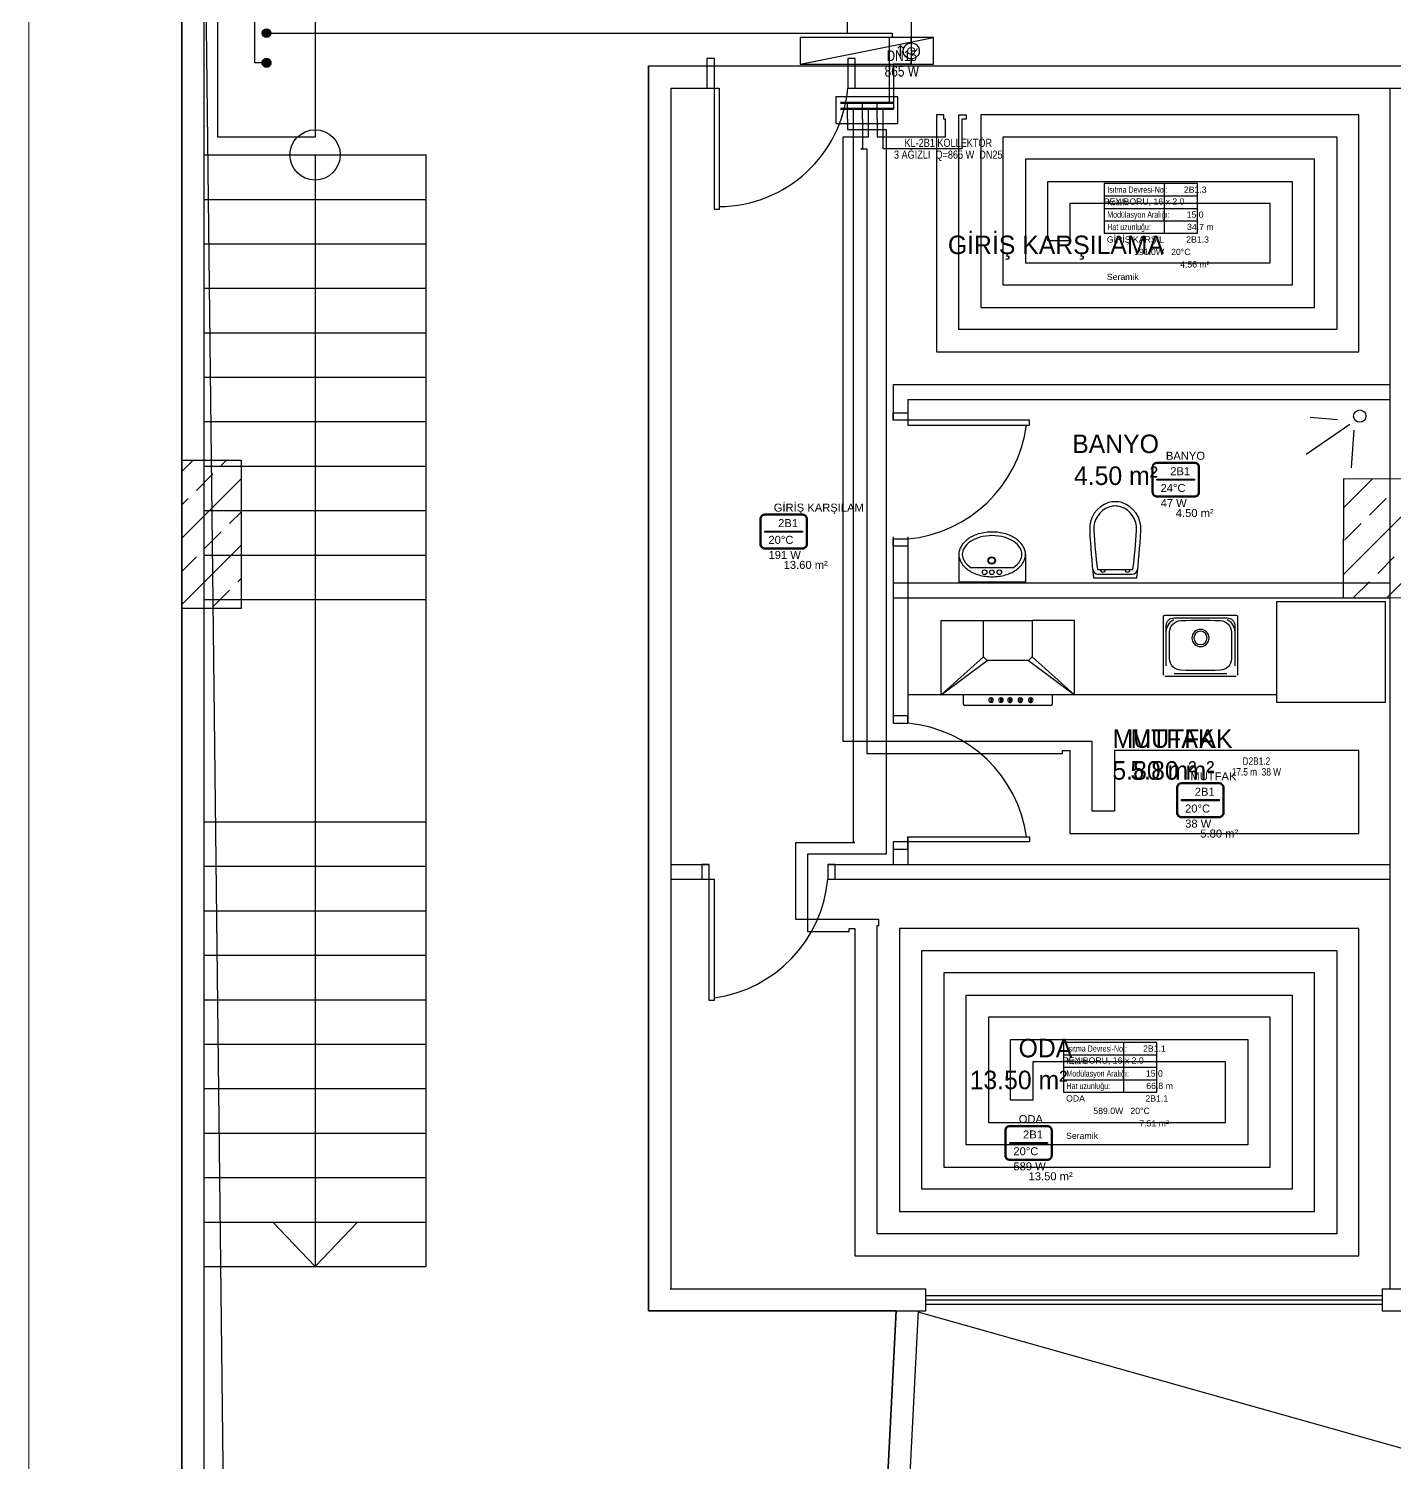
# Model space of a CAD drawing. Header units: centimetres. Extents: x 247996 to 315152, y -468471 to -440326.
# Drawn here: x 286969 to 287890, y -442834 to -441867 of the extents above; entities that cross this region are included whole.
import ezdxf
from ezdxf.enums import TextEntityAlignment as Align

# ---------------------------------------------------------------- set-up
doc = ezdxf.new("R2010")
doc.units = ezdxf.units.CM
doc.linetypes.add('ISITMA DONUS HATTI', pattern=[1.66, 1.57, -0.02, -0.07])
for name, color, linetype, lineweight in [('SCOTT-ANTED', 144, 'Continuous', 0), ('SCOTT-MTY-ISITMA-CAP', 41, 'Continuous', 30), ('SCOTT-MTY-ISITMA-DONUS-BORU', 30, 'ISITMA DONUS HATTI', 30), ('SCOTT-MTY-ISITMA-GIDIS-BORU', 10, 'Continuous', 30)]:
    doc.layers.add(name, color=color, linetype=linetype, lineweight=lineweight)
for name, color, linetype in [('SCOTT-MKDU0', 50, 'Continuous'), ('SCOTT-MTY-ISIKAYBIMAHAL', 2, 'Continuous'), ('SCOTT-MTY-KALORIMETRE', 6, 'Continuous'), ('SCOTT-MTY-KOLLETÖR', 7, 'Continuous'), ('SCOTT-MTY-PEX-BORU', 1, 'Continuous'), ('SCOTT-MTY-RADYATÖR', 2, 'Continuous'), ('SCOTT-MTY-SAYAC', 3, 'Continuous'), ('SCOTT-MTY-TES-SAFT', 8, 'Continuous')]:
    doc.layers.add(name, color=color, linetype=linetype)
doc.styles.add('MtXpl_Comic_Sans_MS', font='comic.ttf')
doc.styles.add('MTYCAPLT', font='arial.ttf')
doc.styles.add('ROTAS', font='arial.ttf')

# ---------------------------------------------------------------- blocks, each defined once
blk = doc.blocks.new('T-KOLON-T')
blk.add_hatch(color=7).paths.add_polyline_path([(3, 0), (2.77, 1.15), (2.12, 2.12), (1.15, 2.77), (0, 3), (-1.15, 2.77), (-2.12, 2.12), (-2.77, 1.15), (-3, 0), (-2.77, -1.15), (-2.12, -2.12), (-1.15, -2.77), (0, -3), (1.15, -2.77), (2.12, -2.12), (2.77, -1.15)])
blk.add_circle((0, 0), 3)
blk = doc.blocks.new('T-DOLAP')
blk.add_line((-45, -9), (45, 9))
blk.add_lwpolyline([(-45, -9), (45, -9), (45, 9), (-45, 9)], close=True)
blk = doc.blocks.new('T-KALORIMETRE')
for p, q in [((-10, 0), (-6, 0)), ((6, 0), (10, 0))]:
    blk.add_line(p, q)
blk.add_lwpolyline([(-4, 8), (4, 8), (2, 10), (4, 8), (2, 6)])
blk.add_circle((0, 0), 6)
at = {"style": 'ROTAS'}
blk.add_text('Q', height=6, dxfattribs=at).set_placement((0, 0), align=Align.MIDDLE_CENTER)
blk = doc.blocks.new('MTY-ETIKET')
at = {"layer": 'SCOTT-MTY-RADYATÖR'}
for p, q in [((2.69, 0), (2.69, 8)), ((-7, 6), (8, 6)), ((-7, 4), (8, 4)), ((-7, 2), (8, 2))]:
    blk.add_line(p, q, dxfattribs=at)
blk.add_lwpolyline([(8, 0), (8, 8), (-7, 8), (-7, 0)], close=True, dxfattribs=at)
at = {"layer": 'SCOTT-MTY-RADYATÖR', "style": 'MTYCAPLT', "width": 0.65}
for s, p in [('Isıtma Devresi-No.:', (-6.5, 7)), ('Kcal/h:', (-6.5, 5)), ('Modülasyon Aralığı:', (-6.5, 3)), ('Hat uzunluğu:', (-6.5, 1))]:
    blk.add_text(s, height=1, rotation=360, dxfattribs=at).set_placement(p, align=Align.MIDDLE_LEFT)
for tag, p in [('NO1_001', (5.8, 6.5)), ('AR_001', (6.25, 2.5)), ('UZ_001', (6.31, 0.51))]:
    blk.add_attdef(tag, p, '', height=1, rotation=360, dxfattribs=at)
at = {"layer": 'SCOTT-MTY-RADYATÖR', "color": 2, "style": 'MTYCAPLT', "width": 0.65}
for tag, p in [('BORU_001', (-7.07, 4.59)), ('YER_001', (2.9, 4.5))]:
    blk.add_attdef(tag, p, '', height=1, dxfattribs=at)
blk = doc.blocks.new('MTY-RADYATOR MAHAL')
at = {"layer": 'SCOTT-MTY-ISIKAYBIMAHAL', "color": 2}
for points in [[(-35.7, 18.4), (-35.7, -18.4, 0.414214), (-28.2, -25.9), (28.2, -25.9, 0.414214), (35.7, -18.4), (35.7, 18.4, 0.414214), (28.2, 25.9), (-28.2, 25.9, 0.414214)], [(-34.2, 18.4), (-34.2, -18.4, 0.414214), (-28.2, -24.4), (28.2, -24.4, 0.414214), (34.2, -18.4), (34.2, 18.4, 0.414214), (28.2, 24.4), (-28.2, 24.4, 0.414214)]]:
    blk.add_lwpolyline(points, format="xyb", close=True, dxfattribs=at)
at = {"layer": 'SCOTT-MTY-ISIKAYBIMAHAL', "color": 4}
for points in [[(-35.2, 18.4), (-35.2, -18.4, 0.414214), (-28.2, -25.4), (28.2, -25.4, 0.414214), (35.2, -18.4), (35.2, 18.4, 0.414214), (28.2, 25.4), (-28.2, 25.4, 0.414214)], [(-34.7, 18.4), (-34.7, -18.4, 0.414214), (-28.2, -24.9), (28.2, -24.9, 0.414214), (34.7, -18.4), (34.7, 18.4, 0.414214), (28.2, 24.9), (-28.2, 24.9, 0.414214)]]:
    blk.add_lwpolyline(points, format="xyb", close=True, dxfattribs=at)
at = {"layer": 'SCOTT-MTY-ISIKAYBIMAHAL', "color": 2}
blk.add_lwpolyline([(-28.2, 0.8), (28.2, 0.8), (28.2, -0.8), (-28.2, -0.8)], close=True, dxfattribs=at)
at = {"layer": 'SCOTT-MTY-ISIKAYBIMAHAL', "color": 1, "style": 'MTYCAPLT', "width": 0.65}
for tag, p in [('MAHAL_001', (-14.9, 29.8)), ('NO_001', (-8.3, 6.7))]:
    blk.add_attdef(tag, p, '', height=12, rotation=360, dxfattribs=at)
at = {"layer": 'SCOTT-MTY-ISIKAYBIMAHAL', "color": 4, "style": 'MTYCAPLT', "width": 0.65}
for tag, p in [('DERECE_001', (-22.8, -18.5)), ('ISIKAYBI_001', (-22.7, -41.1))]:
    blk.add_attdef(tag, p, '', height=12, rotation=360, dxfattribs=at)
blk.add_attdef('ALAN', text='', height=12, rotation=360, dxfattribs=at).set_placement((0, -50), align=Align.MIDDLE_LEFT)

msp = doc.modelspace()

# ---------------------------------------------------------------- linework, layer by layer
at = {"layer": 'SCOTT-ANTED'}
msp.add_line((286968.52, -440326.55), (286968.52, -447826.55), dxfattribs=at)
at = {"layer": 'SCOTT-MKDU0', "color": 8, "ltscale": 0.03}
for p, q in [((287071.75, -440508.19), (287071.75, -443082.08)), ((287071.75, -443082.08), (287071.75, -440508.19)), ((287086.75, -440523.24), (287086.75, -443082.08)), ((287086.96, -441742.11), (287101.89, -443053.17)), ((287386.75, -441892.11), (287386.75, -442732.11)), ((287386.75, -441892.11), (287431.11, -441892.11)), ((287386.75, -442732.11), (287386.75, -441892.11)), ((287386.75, -441892.11), (288641.4, -441892.11)), ((287526.11, -441892.11), (288267.4, -441892.11)), ((287401.75, -441907.11), (287401.75, -442717.11)), ((287401.75, -441907.11), (287434.42, -441907.11)), ((287526.11, -441907.11), (288267.4, -441907.11)), ((287886.75, -441907.11), (287886.75, -442717.11)), ((287886.75, -441907.11), (287886.75, -442687.11)), ((287086.75, -441952.11), (287236.75, -441952.11)), ((287161.75, -441952.11), (287161.75, -442702.11)), ((287236.75, -442702.11), (287236.75, -441952.11)), ((287086.75, -441982.11), (287236.75, -441982.11)), ((287086.75, -442012.11), (287236.75, -442012.11)), ((287086.75, -442042.11), (287236.75, -442042.11)), ((287086.75, -442072.11), (287236.75, -442072.11)), ((287086.75, -442102.11), (287236.75, -442102.11)), ((287086.75, -442102.11), (287236.75, -442102.11)), ((287551.75, -442107.11), (287886.75, -442107.11)), ((287551.75, -442107.11), (287551.75, -442131.2)), ((287561.75, -442117.11), (287886.75, -442117.11)), ((287561.75, -442117.11), (287561.75, -442134.52)), ((287086.75, -442132.11), (287236.75, -442132.11)), ((287859.85, -442134.06), (287830.27, -442154.27)), ((287851.43, -442130.82), (287833.05, -442129.4)), ((287862.63, -442137.96), (287860.68, -442163.33)), ((287071.89, -442165.74), (287079.54, -442158.1)), ((287071.89, -442158.1), (287111.89, -442158.1)), ((287071.89, -442258.1), (287071.89, -442158.1)), ((287086.75, -442162.11), (287236.75, -442162.11)), ((287098.47, -442161.61), (287101.99, -442158.1)), ((287111.89, -442158.1), (287111.89, -442258.1)), ((287071.89, -442210.65), (287111.89, -442170.65)), ((287081.64, -442178.45), (287092.86, -442167.22)), ((287855.61, -442170.77), (287855.34, -442250.77)), ((287855.39, -442235.37), (287919.77, -442170.99)), ((287855.54, -442190.32), (287875.02, -442170.84)), ((287935.61, -442171.04), (287855.61, -442170.77)), ((287071.89, -442188.19), (287076.02, -442184.06)), ((287873.02, -442195.29), (287884.25, -442184.06)), ((287086.75, -442192.11), (287236.75, -442192.11)), ((287104.09, -442200.9), (287111.89, -442193.1)), ((287856.18, -442212.13), (287867.41, -442200.9)), ((287884.79, -442250.87), (287935.51, -442200.15)), ((287087.25, -442217.74), (287098.47, -442206.51)), ((287551.75, -442209.73), (287551.75, -442335.64)), ((287561.75, -442209.77), (287561.75, -442335.64)), ((287071.89, -442255.55), (287111.89, -442215.55)), ((287071.89, -442233.1), (287081.64, -442223.35)), ((287086.75, -442222.11), (287236.75, -442222.11)), ((287596.01, -442221.66), (287596.01, -442240.32)), ((287641.03, -442221.66), (287641.03, -442240.32)), ((287878.63, -442234.58), (287889.86, -442223.35)), ((287632.57, -442230.69), (287604.47, -442230.69)), ((287109.7, -442240.19), (287111.89, -442238)), ((287551.75, -442240.88), (287886.75, -442240.88)), ((287641.03, -442240.32), (287596.01, -442240.32)), ((287862.42, -442250.79), (287873.02, -442240.19)), ((287086.75, -442252.11), (287236.75, -442252.11)), ((287092.86, -442257.03), (287104.09, -442245.8)), ((287551.75, -442250.88), (287886.75, -442250.88)), ((287883.89, -442253.65), (287810.27, -442253.65)), ((287810.27, -442253.65), (287810.27, -442321.34)), ((287855.34, -442250.77), (287935.34, -442251.04)), ((287883.89, -442321.34), (287883.89, -442253.65)), ((287111.89, -442258.1), (287071.89, -442258.1)), ((287734.1, -442303.07), (287734.1, -442263.64)), ((287735.1, -442262.64), (287783.1, -442262.64)), ((287784.1, -442263.64), (287784.1, -442303.07)), ((287584.12, -442266.35), (287612.62, -442266.35)), ((287584.12, -442316.35), (287584.12, -442266.35)), ((287674.12, -442266.35), (287645.62, -442266.35)), ((287674.12, -442316.35), (287674.12, -442266.35)), ((287735.95, -442296.92), (287735.95, -442269.79)), ((287741.25, -442264.49), (287776.95, -442264.49)), ((287782.25, -442269.79), (287782.25, -442296.92)), ((287612.62, -442290.85), (287584.12, -442316.35)), ((287674.12, -442316.35), (287645.62, -442290.85)), ((287584.12, -442316.35), (287615.12, -442293.35)), ((287643.12, -442293.35), (287674.12, -442316.35)), ((287776.95, -442302.22), (287741.25, -442302.22)), ((287783.1, -442304.07), (287735.1, -442304.07)), ((287810.27, -442316.34), (287561.75, -442316.34)), ((287810.27, -442316.34), (287561.75, -442316.34)), ((287674.12, -442316.35), (287584.12, -442316.35)), ((287599.11, -442322.65), (287599.11, -442316.35)), ((287617.57, -442318.4), (287617.57, -442320.97)), ((287617.57, -442318.4), (287618.19, -442318.4)), ((287617.57, -442320.97), (287617.57, -442321.49)), ((287618.19, -442321.49), (287617.57, -442321.49)), ((287618.19, -442318.4), (287618.19, -442320.97)), ((287618.19, -442320.97), (287618.19, -442321.49)), ((287624.15, -442318.4), (287624.15, -442320.97)), ((287624.15, -442318.4), (287624.77, -442318.4)), ((287624.15, -442320.97), (287624.15, -442321.49)), ((287624.77, -442321.49), (287624.15, -442321.49)), ((287624.77, -442318.4), (287624.77, -442320.97)), ((287624.77, -442320.97), (287624.77, -442321.49)), ((287630.3, -442318.4), (287630.3, -442320.97)), ((287630.3, -442318.4), (287630.92, -442318.4)), ((287630.3, -442320.97), (287630.3, -442321.49)), ((287630.3, -442321.49), (287630.92, -442321.49)), ((287630.92, -442318.4), (287630.92, -442320.97)), ((287630.92, -442320.97), (287630.92, -442321.49)), ((287637.3, -442318.4), (287637.3, -442320.97)), ((287637.3, -442318.4), (287637.91, -442318.4)), ((287637.3, -442320.97), (287637.3, -442321.48)), ((287637.3, -442321.49), (287637.91, -442321.49)), ((287637.91, -442318.4), (287637.91, -442320.97)), ((287637.91, -442320.97), (287637.91, -442321.49)), ((287644.29, -442318.4), (287644.29, -442320.97)), ((287644.29, -442318.4), (287644.91, -442318.4)), ((287644.29, -442320.97), (287644.29, -442321.48)), ((287644.29, -442321.49), (287644.91, -442321.49)), ((287644.91, -442318.4), (287644.91, -442320.97)), ((287644.91, -442320.97), (287644.91, -442321.49)), ((287659.11, -442316.35), (287659.11, -442322.65)), ((287810.27, -442321.34), (287883.89, -442321.34)), ((287658.11, -442323.65), (287600.11, -442323.65)), ((287086.75, -442402.11), (287236.75, -442402.11)), ((287551.75, -442415.64), (287551.75, -442430.88)), ((287561.75, -442412.32), (287561.75, -442430.88)), ((287086.75, -442432.11), (287236.75, -442432.11)), ((287401.75, -442430.88), (287427.64, -442430.88)), ((287507.64, -442430.88), (287886.75, -442430.88)), ((287401.75, -442440.88), (287430.96, -442440.88)), ((287507.64, -442440.88), (287886.75, -442440.88)), ((287086.75, -442462.11), (287236.75, -442462.11)), ((287086.75, -442492.11), (287236.75, -442492.11)), ((287086.75, -442522.11), (287236.75, -442522.11)), ((287086.75, -442552.11), (287236.75, -442552.11)), ((287086.75, -442552.11), (287236.75, -442552.11)), ((287086.75, -442582.11), (287236.75, -442582.11)), ((287086.75, -442612.11), (287236.75, -442612.11)), ((287086.75, -442642.11), (287236.75, -442642.11)), ((287086.75, -442672.11), (287236.75, -442672.11)), ((287161.75, -442702.11), (287133.21, -442672.11)), ((287161.75, -442702.11), (287190.3, -442672.11)), ((287086.75, -442702.11), (287236.75, -442702.11)), ((287401.32, -442717.11), (287573.68, -442717.11)), ((287573.68, -442732.11), (287573.68, -442717.11)), ((287881.75, -442717.11), (287907.6, -442717.11)), ((287881.75, -442717.11), (287881.75, -442732.11)), ((287573.68, -442721.61), (287881.75, -442721.61)), ((287573.68, -442724.61), (287881.75, -442724.61)), ((287573.68, -442727.61), (287881.75, -442727.61)), ((287386.75, -442732.11), (287573.68, -442732.11)), ((287553.67, -442732.11), (287386.75, -442732.11)), ((287553.67, -442732.11), (287485.29, -444080.95)), ((287485.29, -444080.95), (287553.67, -442732.11)), ((287568.68, -442732.11), (287501.06, -444065.95)), ((288878.33, -443102.11), (287568.65, -442732.87)), ((287881.75, -442732.11), (287907.93, -442732.11))]:
    msp.add_line(p, q, dxfattribs=at)
for points in [[(287431.11, -441887.11), (287426.11, -441887.11), (287426.11, -441907.11), (287431.11, -441907.11), (287431.11, -441887.11)], [(287431.11, -441887.11), (287426.11, -441887.11), (287426.11, -441907.11), (287431.11, -441907.11), (287431.11, -441887.11)], [(287431.11, -441887.11), (287426.11, -441887.11), (287426.11, -441907.11), (287431.11, -441907.11), (287431.11, -441887.11)], [(287526.11, -441887.11), (287521.11, -441887.11), (287521.11, -441907.11), (287526.11, -441907.11), (287526.11, -441887.11)], [(287526.11, -441887.11), (287521.11, -441887.11), (287521.11, -441907.11), (287526.11, -441907.11), (287526.11, -441887.11)], [(287526.11, -441887.11), (287521.11, -441887.11), (287521.11, -441907.11), (287526.11, -441907.11), (287526.11, -441887.11)], [(287551.75, -442131.2), (287551.75, -442126.2), (287561.75, -442126.2), (287561.75, -442131.2), (287551.75, -442131.2)], [(287551.75, -442216.2), (287551.75, -442211.2), (287561.75, -442211.2), (287561.75, -442216.2), (287551.75, -442216.2)], [(287551.75, -442330.64), (287551.75, -442335.64), (287561.75, -442335.64), (287561.75, -442330.64), (287551.75, -442330.64)], [(287551.75, -442415.64), (287551.75, -442420.64), (287561.75, -442420.64), (287561.75, -442415.64), (287551.75, -442415.64)], [(287427.64, -442430.88), (287422.64, -442430.88), (287422.64, -442440.88), (287427.64, -442440.88), (287427.64, -442430.88)], [(287512.64, -442430.88), (287507.64, -442430.88), (287507.64, -442440.88), (287512.64, -442440.88), (287512.64, -442430.88)]]:
    msp.add_lwpolyline(points, dxfattribs=at)
for points in [[(287431.11, -441907.11), (287434.42, -441907.11), (287434.42, -441988.98), (287431.11, -441988.98)], [(287431.11, -441907.11), (287434.42, -441907.11), (287434.42, -441988.98), (287431.11, -441988.98)], [(287431.11, -441907.11), (287434.42, -441907.11), (287434.42, -441988.98), (287431.11, -441988.98)], [(287561.75, -442131.2), (287561.75, -442134.52), (287643.62, -442134.52), (287643.62, -442131.2)], [(287561.75, -442415.64), (287561.75, -442412.32), (287643.62, -442412.32), (287643.62, -442415.64)], [(287427.64, -442440.88), (287430.96, -442440.88), (287430.96, -442522.74), (287427.64, -442522.74)]]:
    msp.add_lwpolyline(points, close=True, dxfattribs=at)
for points in [[(287716.13, -442237.47, 0.01664), (287718.74, -442205.64, 0.351622), (287705.96, -442186.72, 0.068714), (287701.54, -442186.11, 0.068714), (287697.11, -442186.72, 0.351622), (287684.33, -442205.64, 0.01664), (287686.94, -442237.47)], [(287713.55, -442231.9, 0.016866), (287715.87, -442205.45, 0.351778), (287705.14, -442189.48, 0.068022), (287701.54, -442188.99, 0.068022), (287697.93, -442189.48, 0.351778), (287687.2, -442205.45, 0.016866), (287689.52, -442231.9)]]:
    msp.add_lwpolyline(points, format="xyb", close=True, dxfattribs=at)
msp.add_lwpolyline([(287686.66, -442232.02, 0.389191), (287690.01, -442235.09), (287701.54, -442235.09), (287713.06, -442235.09, 0.389191), (287716.41, -442232.02, 0.389191)], format="xyb", dxfattribs=at)
for centre, radius in [((287161.75, -441952.11), 16.98), ((287866.55, -442128.31, 51), 4.14), ((287618.27, -442225.78), 2.52), ((287618.27, -442225.78), 2.12), ((287613.4, -442233.72), 1.56), ((287618.33, -442233.72), 1.56), ((287623.37, -442233.72), 1.56)]:
    msp.add_circle(centre, radius, dxfattribs=at)
for centre, radius, start, end in [((287433.86, -441899.45), 87.59, 270.36866, 354.98091), ((287433.86, -441899.45), 87.59, 270.36866, 354.98091), ((287433.86, -441899.45), 87.59, 270.36866, 354.98091), ((287553.52, -442122.64), 88.95, 275.30809, 352.32526), ((287612.17, -442225.27), 17.19, 123.83466, 148.28659), ((287612.17, -442225.27), 14.8, 123.83466, 148.28659), ((287616.01, -442230.99), 24.08, 105.51757, 123.83466), ((287616.01, -442230.99), 21.68, 105.51757, 123.83466), ((287618.52, -442240.04), 33.47, 90, 105.51757), ((287618.52, -442240.04), 31.07, 90, 105.51757), ((287618.52, -442240.04), 33.47, 74.48243, 90), ((287618.52, -442240.04), 31.07, 74.48243, 90), ((287621.03, -442230.99), 21.68, 56.16534, 74.48243), ((287621.03, -442230.99), 24.08, 56.16534, 74.48243), ((287624.87, -442225.27), 14.8, 31.71341, 56.16534), ((287624.87, -442225.27), 17.19, 31.71341, 56.16534), ((287606.33, -442221.66), 10.33, 148.28659, 180), ((287606.33, -442221.66), 10.33, 180, 211.71341), ((287606.33, -442221.66), 7.93, 148.28659, 180), ((287606.33, -442221.66), 7.93, 180, 211.71341), ((287630.71, -442221.66), 7.93, 0, 31.71341), ((287630.71, -442221.66), 7.93, 328.28659, 0), ((287630.71, -442221.66), 10.33, 0, 31.71341), ((287630.71, -442221.66), 10.33, 328.28659, 0), ((287612.17, -442218.06), 17.19, 211.71341, 236.16534), ((287612.17, -442218.06), 14.8, 211.71341, 238.62326), ((287616.01, -442212.33), 24.08, 236.16534, 254.48243), ((287621.03, -442212.33), 24.08, 285.51757, 303.83466), ((287624.87, -442218.06), 14.8, 301.37674, 328.28659), ((287624.87, -442218.06), 17.19, 303.83466, 328.28659), ((287693.23, -442231.9), 1.78, 180, 0), ((287709.84, -442231.9), 1.78, 180, 0), ((287618.52, -442203.29), 33.47, 254.48243, 270), ((287618.52, -442203.29), 33.47, 270, 285.51757), ((287617.85, -442319.96), 1.54, 100.57538, 259.46205), ((287617.85, -442319.96), 1.54, 282.6235, 77.37669), ((287624.43, -442319.96), 1.54, 100.57538, 259.46205), ((287624.43, -442319.96), 1.54, 282.6235, 77.37669), ((287630.58, -442319.96), 1.54, 100.57538, 259.46205), ((287630.58, -442319.96), 1.54, 282.6235, 77.37669), ((287637.58, -442319.96), 1.54, 100.57538, 259.46205), ((287637.58, -442319.96), 1.54, 282.6235, 77.37669), ((287644.57, -442319.96), 1.54, 100.57538, 259.46205), ((287644.57, -442319.96), 1.54, 282.6235, 77.37669), ((287600.11, -442322.65), 1, 180, 270), ((287658.11, -442322.65), 1, 270, 0), ((287553.52, -442424.2), 88.95, 7.67474, 84.69191), ((287419.08, -442432.65), 88.95, 277.67474, 354.69191)]:
    msp.add_arc(centre, radius, start, end, dxfattribs=at)
at = {"layer": 'SCOTT-MKDU0', "color": 8, "ltscale": 0.03, "extrusion": (0, 0, -1)}
for centre, major_axis, start_param, end_param in [((287735.1, -442263.64), (0.707, 0.707), 3.926991, 5.497787), ((287783.1, -442263.64), (0.707, 0.707), -0.785398, 0.785398), ((287741.25, -442269.79), (-3.75, 3.75), 5.497787, 7.068583), ((287746.09, -442274.31), (-7.14, 7.14), 5.524757, 6.541187), ((287746.21, -442274.32), (-5.66, 5.66), 5.524757, 7.028844), ((287759.1, -442598.32), (332.25, 0), 4.67265, 4.752129), ((287759.1, -442278.07), (-4.07, 4.07), 3.926991, 10.210176), ((287771.98, -442274.32), (-5.66, 5.66), 0.825137, 2.329224), ((287776.95, -442269.79), (3.75, 3.75), -0.785398, 0.785398), ((287772.1, -442274.31), (7.14, 7.14), -0.258001, 0.758428), ((288070.35, -442283.07), (-234.94, 234.94), 5.470817, 5.524757), ((287759.1, -442278.07), (-3.18, 3.18), 3.926991, 10.210176), ((287447.85, -442283.07), (234.94, 234.94), 0.758428, 0.812368), ((287746.21, -442291.81), (5.66, 5.66), 2.395934, 3.900021), ((287771.98, -442291.81), (5.66, 5.66), 0.812368, 2.316455), ((287759.1, -441967.82), (332.25, 0), 1.531058, 1.610536)]:
    msp.add_ellipse(centre, major_axis=major_axis, ratio=1, start_param=start_param, end_param=end_param, dxfattribs=at)
at = {"layer": 'SCOTT-MKDU0', "color": 8, "ltscale": 0.03, "invisible_edges": 1}
for points in [[(287645.62, -442290.85), (287612.62, -442290.85), (287612.62, -442266.35), (287645.62, -442266.35)], [(287612.62, -442290.85), (287645.62, -442290.85), (287643.12, -442293.35), (287615.12, -442293.35)]]:
    msp.add_3dface(points, dxfattribs=at)
at = {"layer": 'SCOTT-MTY-ISITMA-DONUS-BORU'}
for points in [[(287129, -441890), (287121, -441890), (287121, -441765), (287506, -441765)], [(287564, -441775), (287564, -441873)], [(287564, -441873), (287564, -441891)], [(287564, -441891), (287552, -441891), (287552, -441921)], [(287525, -441928), (287525, -441921)], [(287535, -441928), (287535, -441921)], [(287545, -441928), (287545, -441921)]]:
    msp.add_lwpolyline(points, dxfattribs=at)
at = {"layer": 'SCOTT-MTY-ISITMA-DONUS-BORU', "const_width": 1.6}
msp.add_lwpolyline([(287516, -441921), (287552, -441921)], dxfattribs=at)
at = {"layer": 'SCOTT-MTY-ISITMA-GIDIS-BORU'}
for points in [[(287521, -441870), (287521, -441765)], [(287129, -441870), (287521, -441870)], [(287521, -441870), (287551, -441870), (287551, -441873), (287549, -441873)], [(287549, -441873), (287549, -441891)], [(287549, -441891), (287549, -441917)], [(287521, -441928), (287521, -441917)], [(287531, -441928), (287531, -441917)], [(287541, -441928), (287541, -441917)]]:
    msp.add_lwpolyline(points, dxfattribs=at)
at = {"layer": 'SCOTT-MTY-ISITMA-GIDIS-BORU', "const_width": 1.6}
msp.add_lwpolyline([(287516, -441917), (287552, -441917)], dxfattribs=at)
at = {"layer": 'SCOTT-MTY-KOLLETÖR'}
msp.add_lwpolyline([(287513, -441931), (287555, -441931), (287555, -441913), (287513, -441913)], close=True, dxfattribs=at)
at = {"layer": 'SCOTT-MTY-PEX-BORU'}
for points in [[(287541, -441928), (287541, -441940), (287587, -441940), (287587, -441928), (287586, -441928), (287586, -441925), (287581, -441925), (287581, -442085), (287866, -442085), (287866, -441925), (287611, -441925), (287611, -442055), (287836, -442055), (287836, -441955), (287641, -441955), (287641, -442025), (287806, -442025), (287806, -441985), (287671, -441985), (287671, -442010), (287656, -442010), (287656, -441970), (287821, -441970), (287821, -442040), (287626, -442040), (287626, -441940), (287851, -441940), (287851, -442070), (287596, -442070), (287596, -441925), (287601, -441925), (287601, -441928), (287598, -441928), (287598, -441948), (287545, -441948), (287545, -441928)], [(287521, -441928), (287521, -441935), (287547, -441935), (287547, -442424), (287494, -442424), (287494, -442476), (287522, -442476), (287522, -442474), (287526, -442474), (287526, -442695), (287866, -442695), (287866, -442474), (287556, -442474), (287556, -442665), (287836, -442665), (287836, -442504), (287586, -442504), (287586, -442635), (287806, -442635), (287806, -442534), (287616, -442534), (287616, -442605), (287776, -442605), (287776, -442564), (287646, -442564), (287646, -442590), (287631, -442590), (287631, -442549), (287791, -442549), (287791, -442620), (287601, -442620), (287601, -442519), (287821, -442519), (287821, -442650), (287571, -442650), (287571, -442489), (287851, -442489), (287851, -442680), (287541, -442680), (287541, -442474), (287541, -442472), (287542, -442472), (287542, -442468), (287486, -442468), (287486, -442416), (287526, -442416), (287525, -442416), (287525, -441928)], [(287531, -441928), (287531, -441948), (287530, -441948), (287534, -441948), (287534, -442356), (287666, -442356), (287666, -442354), (287671, -442354), (287671, -442410), (287866, -442410), (287866, -442354), (287701, -442354), (287701, -442395), (287686, -442395), (287686, -442354), (287686, -442348), (287518, -442348), (287518, -441940), (287535, -441940), (287535, -441928)]]:
    msp.add_lwpolyline(points, dxfattribs=at)
at = {"layer": 'SCOTT-MTY-TES-SAFT'}
msp.add_lwpolyline([(287096, -441940), (287162, -441940), (287162, -441746), (287096, -441746)], close=True, dxfattribs=at)

# ---------------------------------------------------------------- block references
at = {"layer": 'SCOTT-MTY-ISIKAYBIMAHAL'}
ref = msp.add_blockref('MTY-RADYATOR MAHAL', (287742.43, -442171.25), dxfattribs=dict(at, xscale=0.45, yscale=0.45))
ref.add_attrib('DERECE_001', '24%%DC', (287732.15, -442179.56), dxfattribs={"height": 5.4, "rotation": 359.99998, "style": 'MTYCAPLT'})
ref.add_attrib('MAHAL_001', 'BANYO', (287735.74, -442157.82), dxfattribs={"height": 5.4, "rotation": 359.99998, "style": 'MTYCAPLT'})
ref.add_attrib('ISIKAYBI_001', '47 W', (287732.2, -442189.75), dxfattribs={"height": 5.4, "rotation": 359.99998, "style": 'MTYCAPLT'})
ref.add_attrib('NO_001', '2B1', (287738.68, -442168.23), dxfattribs={"height": 5.4, "rotation": 359.99998, "style": 'MTYCAPLT'})
ref.add_attrib('ALAN', '4.50 m²', (287742.43, -442196.45), dxfattribs={"height": 5.4, "rotation": 359.99998, "style": 'MTYCAPLT'})
ref = msp.add_blockref('MTY-RADYATOR MAHAL', (287477.87, -442206.25), dxfattribs=dict(at, xscale=0.45, yscale=0.45))
ref.add_attrib('DERECE_001', '20%%DC', (287467.6, -442214.56), dxfattribs={"height": 5.4, "rotation": 359.99998, "style": 'MTYCAPLT'})
ref.add_attrib('MAHAL_001', 'GİRİŞ KARŞILAM', (287471.19, -442192.82), dxfattribs={"height": 5.4, "rotation": 359.99998, "style": 'MTYCAPLT'})
ref.add_attrib('ISIKAYBI_001', '191 W', (287467.65, -442224.75), dxfattribs={"height": 5.4, "rotation": 359.99998, "style": 'MTYCAPLT'})
ref.add_attrib('NO_001', '2B1', (287474.12, -442203.23), dxfattribs={"height": 5.4, "rotation": 359.99998, "style": 'MTYCAPLT'})
ref.add_attrib('ALAN', '13.60 m²', (287477.87, -442231.45), dxfattribs={"height": 5.4, "rotation": 359.99998, "style": 'MTYCAPLT'})
ref = msp.add_blockref('MTY-RADYATOR MAHAL', (287758.97, -442387.5), dxfattribs=dict(at, xscale=0.45, yscale=0.45))
ref.add_attrib('DERECE_001', '20%%DC', (287748.7, -442395.81), dxfattribs={"height": 5.4, "rotation": 359.99998, "style": 'MTYCAPLT'})
ref.add_attrib('MAHAL_001', 'MUTFAK', (287752.29, -442374.07), dxfattribs={"height": 5.4, "rotation": 359.99998, "style": 'MTYCAPLT'})
ref.add_attrib('ISIKAYBI_001', '38 W', (287748.74, -442406), dxfattribs={"height": 5.4, "rotation": 359.99998, "style": 'MTYCAPLT'})
ref.add_attrib('NO_001', '2B1', (287755.22, -442384.48), dxfattribs={"height": 5.4, "rotation": 359.99998, "style": 'MTYCAPLT'})
ref.add_attrib('ALAN', '5.80 m²', (287758.97, -442412.7), dxfattribs={"height": 5.4, "rotation": 359.99998, "style": 'MTYCAPLT'})
ref = msp.add_blockref('MTY-RADYATOR MAHAL', (287643.12, -442618.75), dxfattribs=dict(at, xscale=0.45, yscale=0.45))
ref.add_attrib('DERECE_001', '20%%DC', (287632.84, -442627.06), dxfattribs={"height": 5.4, "rotation": 359.99998, "style": 'MTYCAPLT'})
ref.add_attrib('MAHAL_001', 'ODA', (287636.43, -442605.32), dxfattribs={"height": 5.4, "rotation": 359.99998, "style": 'MTYCAPLT'})
ref.add_attrib('ISIKAYBI_001', '589 W', (287632.89, -442637.25), dxfattribs={"height": 5.4, "rotation": 359.99998, "style": 'MTYCAPLT'})
ref.add_attrib('NO_001', '2B1', (287639.36, -442615.73), dxfattribs={"height": 5.4, "rotation": 359.99998, "style": 'MTYCAPLT'})
ref.add_attrib('ALAN', '13.50 m²', (287643.12, -442643.95), dxfattribs={"height": 5.4, "rotation": 359.99998, "style": 'MTYCAPLT'})
at = {"layer": 'SCOTT-MTY-ISITMA-DONUS-BORU'}
msp.add_blockref('T-KOLON-T', (287129, -441890), dxfattribs=at)
at = {"layer": 'SCOTT-MTY-ISITMA-GIDIS-BORU'}
msp.add_blockref('T-KOLON-T', (287129, -441870), dxfattribs=at)
at = {"layer": 'SCOTT-MTY-KALORIMETRE', "xscale": 0.9, "yscale": 0.9, "rotation": 90}
msp.add_blockref('T-KALORIMETRE', (287564, -441882), dxfattribs=at)
at = {"layer": 'SCOTT-MTY-PEX-BORU'}
ref = msp.add_blockref('MTY-ETIKET', (287723.5, -442005), dxfattribs=dict(at, xscale=4.2, yscale=4.2))
ref.add_attrib('UZ_001', '34.7 m', (287750.01, -442002.86), dxfattribs={"height": 4.2, "rotation": 359.99998, "style": 'MTYCAPLT'})
ref.add_attrib('AR_001', '15.0', (287749.75, -441994.5), dxfattribs={"height": 4.2, "rotation": 359.99998, "style": 'MTYCAPLT'})
ref.add_attrib('NO1_001', '2B1.3', (287747.86, -441977.7), dxfattribs={"height": 4.2, "rotation": 359.99998, "style": 'MTYCAPLT'})
ref.add_attrib('BORU_001', 'PEX BORU, 16 x 2.0', (287693.81, -441985.72), dxfattribs={"height": 4.2, "style": 'MTYCAPLT'})
ref.add_attrib('MAHAL_001', 'GİRİŞ KARŞIL', (287695.92, -442011.3), dxfattribs={"height": 4.2, "style": 'MTYCAPLT'})
ref.add_attrib('NO_001', '2B1.3', (287749.45, -442011.3), dxfattribs={"height": 4.2, "style": 'MTYCAPLT'})
ref.add_attrib('DERECE_001', '20°C', (287739.31, -442019.7), dxfattribs={"height": 4.2, "style": 'MTYCAPLT'})
ref.add_attrib('KCAL/H:_001', '191.0W', (287714.29, -442019.7), dxfattribs={"height": 4.2, "style": 'MTYCAPLT'})
ref.add_attrib('ALAN_001', '4.56 m²', (287745.35, -442028.1), dxfattribs={"height": 4.2, "style": 'MTYCAPLT'})
ref.add_attrib('MALZEMECINSI_001', 'Seramik', (287695.92, -442036.5), dxfattribs={"height": 4.2, "style": 'MTYCAPLT'})
ref = msp.add_blockref('MTY-ETIKET', (287696, -442584.5), dxfattribs=dict(at, xscale=4.2, yscale=4.2))
ref.add_attrib('UZ_001', '66.8 m', (287722.51, -442582.36), dxfattribs={"height": 4.2, "rotation": 359.99998, "style": 'MTYCAPLT'})
ref.add_attrib('AR_001', '15.0', (287722.25, -442574), dxfattribs={"height": 4.2, "rotation": 359.99998, "style": 'MTYCAPLT'})
ref.add_attrib('NO1_001', '2B1.1', (287720.36, -442557.2), dxfattribs={"height": 4.2, "rotation": 359.99998, "style": 'MTYCAPLT'})
ref.add_attrib('BORU_001', 'PEX BORU, 16 x 2.0', (287666.31, -442565.22), dxfattribs={"height": 4.2, "style": 'MTYCAPLT'})
ref.add_attrib('MAHAL_001', 'ODA', (287668.42, -442590.8), dxfattribs={"height": 4.2, "style": 'MTYCAPLT'})
ref.add_attrib('NO_001', '2B1.1', (287721.95, -442590.8), dxfattribs={"height": 4.2, "style": 'MTYCAPLT'})
ref.add_attrib('DERECE_001', '20°C', (287711.81, -442599.2), dxfattribs={"height": 4.2, "style": 'MTYCAPLT'})
ref.add_attrib('KCAL/H:_001', '589.0W', (287686.79, -442599.2), dxfattribs={"height": 4.2, "style": 'MTYCAPLT'})
ref.add_attrib('ALAN_001', '7.51 m²', (287717.85, -442607.6), dxfattribs={"height": 4.2, "style": 'MTYCAPLT'})
ref.add_attrib('MALZEMECINSI_001', 'Seramik', (287668.42, -442616), dxfattribs={"height": 4.2, "style": 'MTYCAPLT'})
at = {"layer": 'SCOTT-MTY-SAYAC'}
msp.add_blockref('T-DOLAP', (287534, -441882), dxfattribs=at)

# ---------------------------------------------------------------- texts
at = {"layer": 'SCOTT-MKDU0', "color": 8, "ltscale": 0.03, "style": 'MtXpl_Comic_Sans_MS'}
for s, p in [('GİRİŞ KARŞILAMA', (287588.67, -442019.08)), ('MUTFAK', (287699.79, -442352.19)), ('5.80 m²', (287699.67, -442373.67)), ('ODA', (287636.37, -442560.98)), ('13.50 m²', (287603.35, -442582.5))]:
    msp.add_text(s, height=12.5, dxfattribs=at).set_placement(p)
for s, p in [('BANYO', (287672.52, -442153.3)), ('4.50 m²', (287673.73, -442174.83)), ('MUTFAK', (287711.93, -442352.19)), ('5.80 m²', (287711.82, -442373.67))]:
    msp.add_text(s, height=12.5, rotation=360, dxfattribs=at).set_placement(p)
at = {"layer": 'SCOTT-MTY-ISITMA-CAP', "style": 'ROTAS', "width": 0.8}
for s, p in [('DN15', (287557.58, -441885.22)), ('865 W', (287557.58, -441895.66))]:
    msp.add_text(s, height=7.2, dxfattribs=at).set_placement(p, align=Align.MIDDLE_CENTER)
at = {"layer": 'SCOTT-MTY-KOLLETÖR', "style": 'ROTAS', "width": 0.8}
for s, p in [('KL-2B1 KOLLEKTÖR', (287588.92, -441943.99)), ('3 AĞIZLI  Q=865 W  DN25', (287588.92, -441951.96))]:
    msp.add_text(s, height=5.5, dxfattribs=at).set_placement(p, align=Align.MIDDLE_CENTER)
at = {"layer": 'SCOTT-MTY-PEX-BORU', "style": 'ROTAS', "width": 0.8}
for s, p in [('D2B1.2', (287796.8, -442361.12)), ('17.5 m  38 W', (287796.8, -442368.38))]:
    msp.add_text(s, height=5, dxfattribs=at).set_placement(p, align=Align.MIDDLE_CENTER)

doc.saveas('drawing.dxf')
